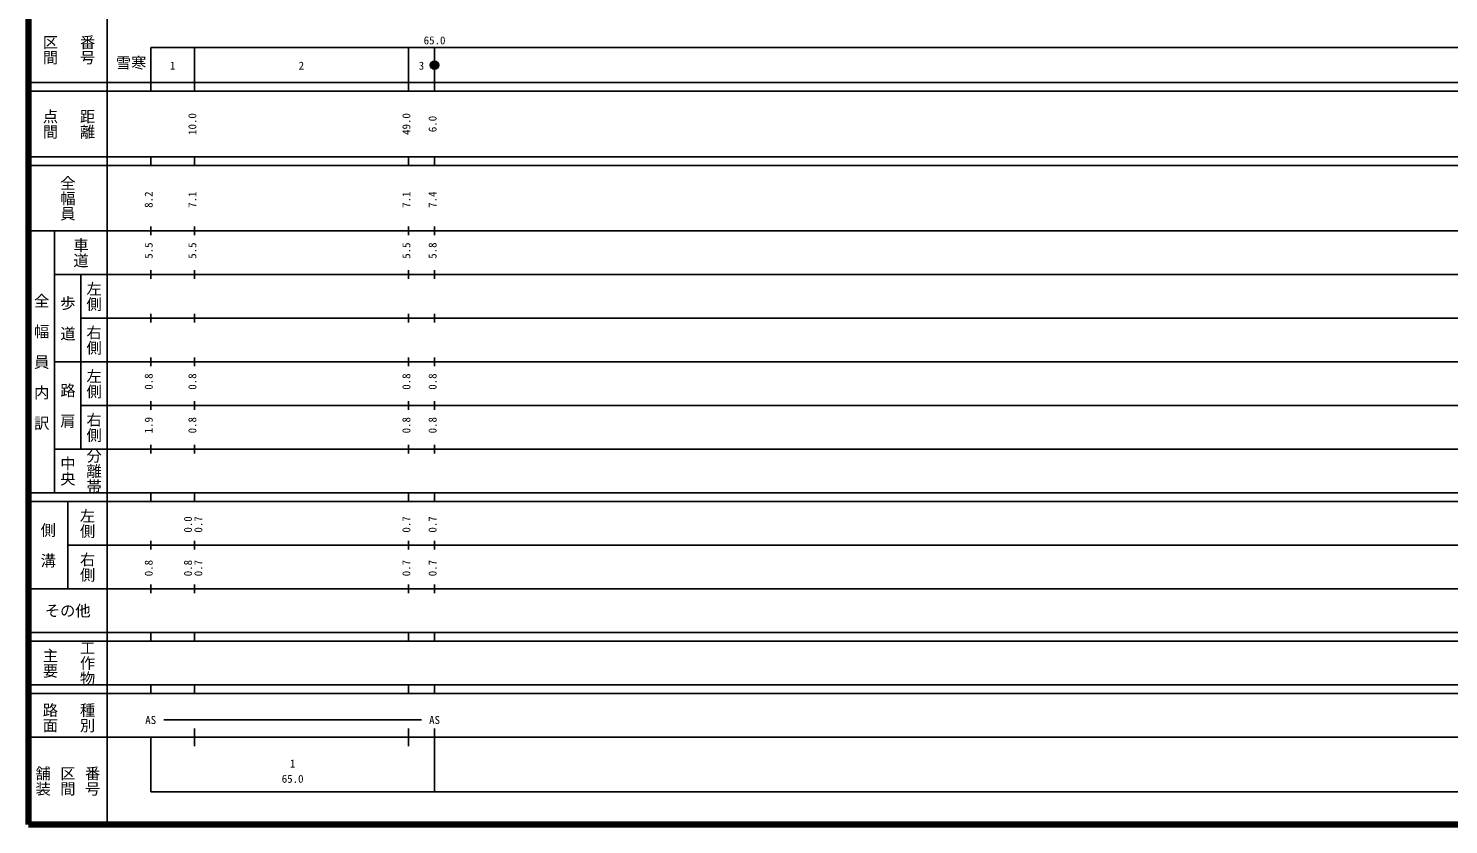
# Model space of a CAD drawing. Units: millimetres on the paper, enlarged 1000 times. Extents: x 40000 to 680000, y 20000 to 380000.
# Drawn here: x 40000 to 365183, y 20000 to 202409 of the extents above; entities that cross this region are included whole.
import ezdxf
from ezdxf.enums import TextEntityAlignment as Align

# ---------------------------------------------------------------- set-up
doc = ezdxf.new("R2010")
doc.units = ezdxf.units.MM
doc.header["$LTSCALE"] = 1000
for name, color, linetype, lineweight in [('M-OTRS', 7, 'Continuous', 13), ('M-TTL', 2, 'Continuous', 140), ('M-TTL-BAND', 7, 'Continuous', 25)]:
    doc.layers.add(name, color=color, linetype=linetype, lineweight=lineweight)
doc.layers.add('M-TTL-TXT', color=7, linetype='Continuous')
doc.styles.add('@ＭＳ ゴシック', font='')
doc.styles.add('ＭＳ ゴシック', font='')
doc.styles.get('@ＭＳ ゴシック').set_extended_font_data('@MS Gothic')
doc.styles.get('ＭＳ ゴシック').set_extended_font_data('MS Gothic')

msp = doc.modelspace()

# ---------------------------------------------------------------- linework, layer by layer
at = {"layer": 'M-OTRS'}
for centre, radius in [((133000, 193985), 1000), ((133000, 193991), 900), ((132994, 193967), 800), ((132994, 193967), 700), ((132994, 193967), 600), ((133006, 193979), 500), ((133012, 193967), 400), ((132994, 193979), 300), ((133006, 193955), 200), ((133006, 193967), 100)]:
    msp.add_circle(centre, radius, dxfattribs=at)
at = {"layer": 'M-TTL'}
for p, q in [((40000, 380000), (40000, 20000)), ((40000, 20000), (680000, 20000))]:
    msp.add_line(p, q, dxfattribs=at)
at = {"layer": 'M-TTL-BAND'}
for p, q in [((58000, 370000), (58000, 20000)), ((68000, 198000), (579000, 198000)), ((68000, 198000), (68000, 188000)), ((78000, 188000), (78000, 198000)), ((127000, 188000), (127000, 198000)), ((133000, 188000), (133000, 198000)), ((40000, 190000), (579000, 190000)), ((40000, 188000), (579000, 188000)), ((40000, 173000), (579000, 173000)), ((68000, 171000), (68000, 173000)), ((78000, 171000), (78000, 173000)), ((127000, 171000), (127000, 173000)), ((133000, 171000), (133000, 173000)), ((40000, 171000), (579000, 171000)), ((68000, 155000), (68000, 157000)), ((78000, 155000), (78000, 157000)), ((127000, 155000), (127000, 157000)), ((133000, 155000), (133000, 157000)), ((40000, 156000), (579000, 156000)), ((46000, 96000), (46000, 156000)), ((68000, 145000), (68000, 147000)), ((78000, 145000), (78000, 147000)), ((127000, 145000), (127000, 147000)), ((133000, 145000), (133000, 147000)), ((46000, 146000), (579000, 146000)), ((52000, 146000), (52000, 106000)), ((68000, 135000), (68000, 137000)), ((78000, 135000), (78000, 137000)), ((127000, 135000), (127000, 137000)), ((133000, 135000), (133000, 137000)), ((52000, 136000), (579000, 136000)), ((68000, 125000), (68000, 127000)), ((78000, 125000), (78000, 127000)), ((127000, 125000), (127000, 127000)), ((133000, 125000), (133000, 127000)), ((46000, 126000), (579000, 126000)), ((52000, 116000), (579000, 116000)), ((68000, 115000), (68000, 117000)), ((78000, 115000), (78000, 117000)), ((127000, 115000), (127000, 117000)), ((133000, 115000), (133000, 117000)), ((46000, 106000), (579000, 106000)), ((68000, 105000), (68000, 107000)), ((78000, 105000), (78000, 107000)), ((127000, 105000), (127000, 107000)), ((133000, 105000), (133000, 107000)), ((40000, 96000), (579000, 96000)), ((68000, 94000), (68000, 96000)), ((78000, 94000), (78000, 96000)), ((127000, 94000), (127000, 96000)), ((133000, 94000), (133000, 96000)), ((40000, 94000), (579000, 94000)), ((49000, 94000), (49000, 74000)), ((68000, 83000), (68000, 85000)), ((78000, 83000), (78000, 85000)), ((127000, 83000), (127000, 85000)), ((133000, 83000), (133000, 85000)), ((49000, 84000), (579000, 84000)), ((68000, 73000), (68000, 75000)), ((78000, 73000), (78000, 75000)), ((127000, 73000), (127000, 75000)), ((133000, 73000), (133000, 75000)), ((40000, 74000), (579000, 74000)), ((40000, 64000), (579000, 64000)), ((40000, 62000), (579000, 62000)), ((68000, 62000), (68000, 64000)), ((78000, 62000), (78000, 64000)), ((127000, 62000), (127000, 64000)), ((133000, 62000), (133000, 64000)), ((40000, 52000), (579000, 52000)), ((40000, 50000), (579000, 50000)), ((68000, 50000), (68000, 52000)), ((78000, 50000), (78000, 52000)), ((127000, 50000), (127000, 52000)), ((133000, 50000), (133000, 52000)), ((71000, 44000), (130000, 44000)), ((40000, 40000), (579000, 40000)), ((68000, 40000), (68000, 27500)), ((78000, 38000), (78000, 42000)), ((127000, 38000), (127000, 42000)), ((133000, 27500), (133000, 42000)), ((68000, 27500), (579000, 27500))]:
    msp.add_line(p, q, dxfattribs=at)

# ---------------------------------------------------------------- texts
at = {"layer": 'M-TTL-BAND', "style": '@ＭＳ ゴシック'}
for s, p in [('区間', (45000, 197500)), ('番号', (53500, 197500)), ('点間', (45000, 180500)), ('距離', (53500, 180500)), ('全幅員', (49000, 163500)), ('車道', (52000, 151000)), ('左側', (55000, 141000)), ('全\u3000幅\u3000員\u3000内\u3000訳', (43000, 126000)), ('歩\u3000道', (49000, 136000)), ('右側', (55000, 131000)), ('左側', (55000, 121000)), ('路\u3000肩', (49000, 116000)), ('右側', (55000, 111000)), ('中央', (49000, 101000)), ('分離帯', (55000, 101000)), ('左側', (53500, 89000)), ('側\u3000溝', (44500, 84000)), ('右側', (53500, 79000)), ('主要', (45000, 57000)), ('工作物', (53500, 57000)), ('路面', (45000, 44500)), ('種別', (53500, 44500)), ('舗装', (43333, 30000)), ('区間', (49000, 30000)), ('番号', (54667, 30000))]:
    msp.add_text(s, height=2566, rotation=270, dxfattribs=at).set_placement(p, align=Align.MIDDLE_CENTER)
at = {"layer": 'M-TTL-BAND', "style": 'ＭＳ ゴシック'}
for s, p in [('65.0', (133000, 198195)), ('1', (73000, 192405)), ('2', (102500, 192405)), ('3', (130000, 192405)), ('AS', (68000, 42500)), ('AS', (133000, 42500)), ('1', (100500, 32523)), ('65.0', (100500, 29033))]:
    msp.add_text(s, height=1833, dxfattribs=at).set_placement(p, align=Align.BOTTOM_CENTER)
for s, p in [('10.0', (79000, 180500)), ('49.0', (128000, 180500)), ('6.0', (134000, 180500)), ('8.2', (69000, 163174)), ('7.1', (79000, 163174)), ('7.1', (128000, 163174)), ('7.4', (134000, 163174)), ('5.5', (69000, 151500)), ('5.5', (79000, 151500)), ('5.5', (128000, 151500)), ('5.8', (134000, 151500)), ('0.8', (69000, 121500)), ('0.8', (79000, 121500)), ('0.8', (128000, 121500)), ('0.8', (134000, 121500)), ('1.9', (69000, 111500)), ('0.8', (79000, 111500)), ('0.8', (128000, 111500)), ('0.8', (134000, 111500)), ('0.0', (78000, 88764)), ('0.7', (80370, 88764)), ('0.7', (128000, 88764)), ('0.7', (134000, 88764)), ('0.8', (69000, 78764)), ('0.8', (78000, 78764)), ('0.7', (80370, 78764)), ('0.7', (128000, 78764)), ('0.7', (134000, 78764))]:
    msp.add_text(s, height=1833, rotation=90, dxfattribs=at).set_placement(p, align=Align.BOTTOM_CENTER)
msp.add_text('その他', height=2566, dxfattribs=at).set_placement((49000, 69000), align=Align.MIDDLE_CENTER)
at = {"layer": 'M-TTL-TXT', "style": 'ＭＳ ゴシック'}
msp.add_text('雪寒', height=2566, dxfattribs=at).set_placement((63502, 194514), align=Align.MIDDLE_CENTER)

doc.saveas('drawing.dxf')
